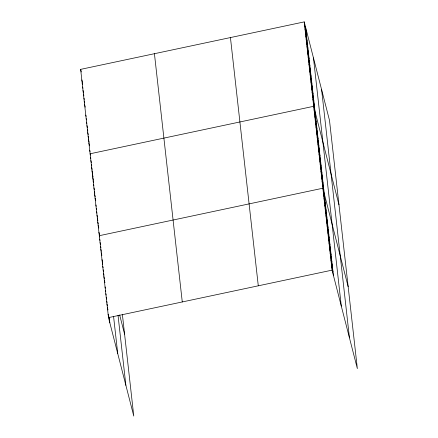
<?xml version="1.0" encoding="UTF-8"?>
<svg xmlns="http://www.w3.org/2000/svg" width="438" height="438" viewBox="0 0 438 438"><rect width="100%" height="100%" fill="white"/><g stroke="black" fill="none" stroke-linecap="round" stroke-linejoin="round"><path stroke-width="0.66" d="M122.361 314.265L133.782 416.1L108.498 317.616L80.647 69.368L304.218 21.9L329.502 120.384L357.353 368.632L332.064 270.147L304.218 21.9M108.498 317.616L332.064 270.147M304.613 25.415L305.948 30.627M305.007 28.935L306.343 34.142M305.401 32.45L306.737 37.663M305.795 35.965L307.131 41.177M306.189 39.486L307.525 44.692M306.584 43.001L307.919 48.213M306.978 46.516L308.319 51.728M307.372 50.036L308.713 55.243M307.766 53.551L309.108 58.763M308.16 57.066L309.502 62.278M308.555 60.586L309.896 65.799M308.949 64.101L310.29 69.313M309.348 67.616L310.684 72.828M309.743 71.137L311.079 76.349M310.137 74.652L311.473 79.864M310.531 78.167L311.867 83.379M310.925 81.687L312.261 86.899M311.319 85.202L312.655 90.414M311.714 88.717L313.05 93.929M312.108 92.237L313.444 97.45M312.502 95.752L313.838 100.964M312.896 99.267L314.232 104.479M313.29 102.788L314.626 108M338.974 204.787L313.685 106.303L90.118 153.771L90.452 155.074M314.068 109.719L315.404 114.926M314.451 113.13L315.787 118.342M314.834 116.546L316.17 121.753M315.218 119.957L316.554 125.169M315.601 123.368L316.937 128.58M315.984 126.785L317.32 131.997M316.367 130.196L317.703 135.408M316.751 133.612L318.087 138.824M317.134 137.023L318.47 142.235M317.517 140.439L318.853 145.646M317.9 143.85L319.236 149.062M318.278 147.267L319.62 152.473M318.661 150.677L320.003 155.89M319.045 154.088L320.386 159.301M319.428 157.505L320.769 162.717M319.811 160.916L321.153 166.128M320.194 164.332L321.536 169.544M320.578 167.743L321.914 172.955M320.961 171.159L322.297 176.366M321.344 174.57L322.68 179.783M321.727 177.987L323.063 183.194M322.111 181.398L323.447 186.61M322.494 184.809L323.83 190.021M348.161 286.709L322.877 188.225L99.306 235.693L99.64 236.996M323.26 191.636L324.596 196.848M323.644 195.052L324.98 200.265M324.027 198.463L325.363 203.675M324.41 201.88L325.746 207.086M324.788 205.291L326.129 210.503M325.171 208.707L326.513 213.914M325.554 212.118L326.896 217.33M325.938 215.534L327.279 220.741M326.321 218.945L327.662 224.157M326.704 222.356L328.046 227.568M327.087 225.773L328.423 230.985M327.471 229.184L328.807 234.396M327.854 232.6L329.19 237.812M328.237 236.011L329.573 241.223M328.62 239.427L329.956 244.634M329.004 242.838L330.34 248.05M329.387 246.255L330.723 251.461M329.77 249.665L331.106 254.878M330.153 253.076L331.489 258.289M330.537 256.493L331.873 261.705M330.92 259.904L332.256 265.116M331.298 263.32L332.639 268.532M331.681 266.731L333.022 271.943M80.647 69.368L81.315 71.974M81.829 79.919L82.497 82.525M82.224 83.439L82.558 84.742M82.618 86.954L82.957 88.257M83.012 90.469L83.516 92.423M83.412 93.989L83.91 95.944M83.97 98.156L84.304 99.459M84.2 101.019L84.698 102.974M84.594 104.54L85.262 107.146M85.777 115.09L86.111 116.393M86.171 118.605L86.505 119.908M86.565 122.12L86.899 123.423M86.959 125.64L87.463 127.595M87.354 129.155L87.857 131.11M87.748 132.67L88.252 134.625M88.142 136.191L88.646 138.145M88.536 139.706L89.21 142.312M88.93 143.221L89.604 145.827M89.719 150.256L90.058 151.559M90.502 157.187L90.836 158.49M90.88 160.598L91.383 162.553M91.433 164.666L91.766 165.969M91.646 167.425L92.15 169.38M92.029 170.842L92.697 173.448M92.413 174.253L93.08 176.859M92.796 177.669L93.464 180.27M93.179 181.08L93.513 182.383M93.562 184.491L93.896 185.794M93.946 187.907L94.449 189.862M94.329 191.318L94.832 193.273M94.712 194.735L95.21 196.689M95.095 198.146L95.763 200.752M95.862 204.973L96.196 206.276M96.245 208.389L96.579 209.692M96.628 211.8L96.962 213.103M97.012 215.217L97.51 217.166M97.389 218.628L97.893 220.582M97.773 222.039L98.276 223.993M98.156 225.455L98.829 228.061M98.922 232.282L99.59 234.888M119.656 314.944L124.595 334.178M99.689 239.11L100.023 240.413M100.072 242.521L100.576 244.475M100.625 246.589L100.959 247.886M100.839 249.348L101.342 251.302M101.222 252.759L101.89 255.365M101.988 259.586L102.656 262.192M102.372 263.003L102.706 264.306M102.755 266.413L103.089 267.717M103.138 269.83L103.636 271.784M103.521 273.241L104.02 275.195M103.899 276.657L104.403 278.606M104.282 280.068L104.956 282.674M105.049 286.895L105.383 288.199M105.432 290.306L105.766 291.609M105.815 293.723L106.149 295.026M106.199 297.134L106.702 299.088M106.752 301.202L107.086 302.505M106.965 303.961L107.469 305.916M107.348 307.377L108.016 309.978M108.115 314.205L109.451 319.411M321.601 89.604L349.447 337.851M313.46 57.893L341.306 306.135M305.554 27.112L333.406 275.354M230.437 37.564L258.289 285.811M154.428 53.704L182.274 301.952M118.03 315.344L125.881 385.32M113.59 316.63L117.74 353.608M109.199 317.139L109.834 322.828"/></g></svg>
